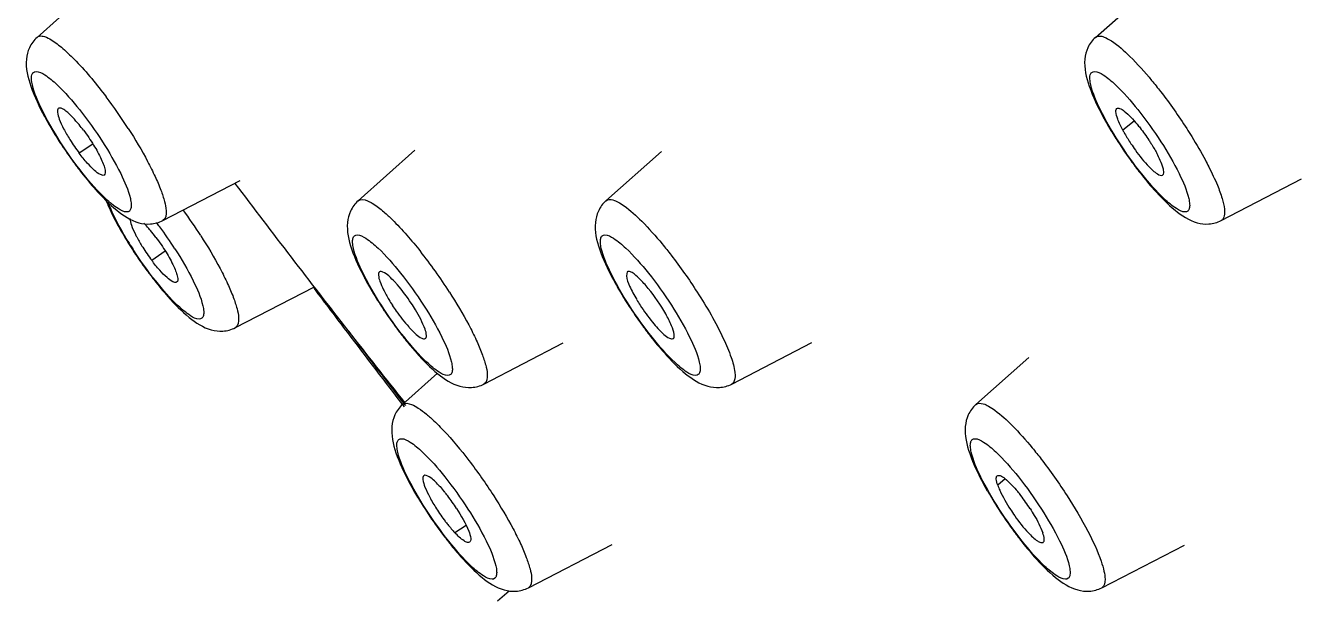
# Model space of a CAD drawing. Extents: x 11391 to 14551, y -233 to 2082.
# Drawn here: x 13450.32 to 13464.51, y 892.63 to 898.96 of the extents above; entities that cross this region are included whole.
import ezdxf

# ---------------------------------------------------------------- set-up
doc = ezdxf.new("R2010")
doc.units = 0
doc.header["$LTSCALE"] = 10
doc.header["$MEASUREMENT"] = 0
doc.layers.get('0').update_dxf_attribs({"linetype": 'CONTINUOUS'})

msp = doc.modelspace()

# ---------------------------------------------------------------- linework, layer by layer
at = {"color": 7, "linetype": 'Continuous'}
for p, q in [((13450.448, 898.825), (13451.104, 899.409)), ((13462.215, 898.825), (13462.813, 899.357)), ((13454.018, 897.01), (13454.649, 897.571)), ((13456.773, 897.01), (13457.389, 897.558)), ((13451.847, 896.791), (13452.706, 897.235)), ((13463.613, 896.791), (13464.505, 897.252)), ((13457.009, 896.22), (13457, 896.175)), ((13452.653, 895.601), (13453.524, 896.052)), ((13455.417, 894.975), (13456.299, 895.431)), ((13458.172, 894.975), (13459.063, 895.436)), ((13460.886, 894.747), (13461.473, 895.27)), ((13454.511, 894.747), (13454.902, 895.095)), ((13455.91, 892.712), (13456.842, 893.194)), ((13462.284, 892.712), (13463.203, 893.187)), ((13455.568, 892.566), (13455.696, 892.679))]:
    msp.add_line(p, q, dxfattribs=at)
at = {"color": 9, "linetype": 'Continuous'}
for p, q in [((13462.646, 897.894), (13462.519, 897.794)), ((13451.068, 897.639), (13450.918, 897.538)), ((13451.874, 896.45), (13451.723, 896.348)), ((13461.21, 893.922), (13461.128, 893.852)), ((13455.218, 893.402), (13455.094, 893.323))]:
    msp.add_line(p, q, dxfattribs=at)
for centre, radius, start, end in [((13446.56, 894.655), 5.831, 32.7812, 36.9948), ((13447.335, 893.444), 5.869, 32.7928, 36.1722), ((13448.446, 894.219), 4.194, 36.6216, 37.4289), ((13448.245, 894.069), 4.445, 32.7897, 36.6204), ((13455.064, 898.765), 4.226, 211.4275, 212.7966), ((13450.224, 892.905), 5.717, 32.7399, 38.3074), ((13587.365, 997.078), 167.678, 217.26153, 217.61527)]:
    msp.add_arc(centre, radius, start, end, dxfattribs=at)
at = {"color": 7, "linetype": 'Continuous'}
for centre, radius, start, end in [((13449.437, 896.642), 1.913, 37.0107, 39.3771), ((13454.602, 900.186), 4.647, 212.7935, 213.4205), ((13454.727, 900.268), 4.796, 213.4192, 216.1396), ((13452.624, 898.823), 2.136, 212.0702, 216.9825), ((13466.309, 900.148), 4.576, 211.7871, 212.7947), ((13466.47, 900.253), 4.768, 212.8006, 216.1477), ((13454.587, 900.166), 4.623, 216.137, 216.9614), ((13466.354, 900.166), 4.623, 216.137, 216.9614), ((13564.648, 982.051), 140.511, 217.14632, 217.98669), ((13454.625, 898.531), 3.736, 208.3532, 210.0414), ((13455.186, 898.857), 4.384, 210.0532, 212.8251), ((13450.314, 895.507), 1.823, 36.9998, 40.0708), ((13455.408, 898.997), 4.647, 212.7935, 213.4205), ((13453.43, 897.632), 2.135, 212.1728, 216.9391), ((13455.532, 899.079), 4.796, 213.4192, 216.1396), ((13455.393, 898.977), 4.623, 216.137, 216.9614), ((13457.07, 897.732), 3.373, 207.9439, 208.3243), ((13457.342, 897.879), 3.682, 208.3381, 209.7215), ((13457.876, 898.185), 4.297, 209.7342, 212.8516), ((13459.825, 897.732), 3.373, 207.9439, 208.3243), ((13459.966, 897.808), 3.534, 208.3254, 208.8584), ((13589.906, 998.967), 170.862, 217.04189, 217.24965), ((13456.076, 896.932), 1.996, 210.722, 212.8055), ((13458.83, 896.931), 1.995, 210.7207, 212.8051), ((13458.198, 898.388), 4.678, 212.7952, 213.753), ((13458.303, 898.457), 4.803, 213.7477, 216.1374), ((13460.953, 898.388), 4.678, 212.7952, 213.753), ((13461.057, 898.457), 4.803, 213.7477, 216.1374), ((13588.037, 997.544), 168.513, 217.24928, 217.60153), ((13564.652, 982.054), 140.516, 217.9867, 218.40337), ((13458.157, 898.351), 4.623, 216.137, 216.9614), ((13457.854, 898.121), 4.243, 216.9378, 219.1818), ((13460.912, 898.351), 4.623, 216.137, 216.9614), ((13457.252, 897.626), 3.464, 219.1371, 221.7431), ((13457.563, 895.469), 3.374, 207.9439, 208.3282), ((13458.003, 895.71), 3.875, 208.373, 210.9152), ((13464.214, 895.619), 3.688, 208.349, 209.7466), ((13464.747, 895.924), 4.301, 209.7585, 212.8504), ((13458.53, 896.022), 4.487, 210.8828, 212.8052), ((13453.545, 892.602), 1.854, 37.5779, 39.4331), ((13453.362, 892.461), 2.084, 32.891, 37.5816), ((13459.862, 892.559), 1.926, 37.6556, 39.334), ((13459.678, 892.416), 2.158, 32.9653, 37.6818), ((13458.766, 896.174), 4.768, 212.8006, 216.1477), ((13456.66, 894.726), 2.104, 212.6671, 217.3241), ((13465.141, 896.174), 4.768, 212.8006, 216.1477), ((13458.65, 896.088), 4.623, 216.137, 216.9614), ((13465.025, 896.088), 4.623, 216.137, 216.9614), ((13458.475, 895.957), 4.405, 216.9594, 217.9864)]:
    msp.add_arc(centre, radius, start, end, dxfattribs=at)
for points, knots in [([(13450.448, 898.825), (13450.413, 898.794), (13450.357, 898.717), (13450.334, 898.627), (13450.33, 898.584)], [0, 0, 0, 0, 0.523602, 1, 1, 1, 1]), ([(13462.215, 898.825), (13462.179, 898.794), (13462.123, 898.717), (13462.101, 898.627), (13462.096, 898.584)], [0, 0, 0, 0, 0.523602, 1, 1, 1, 1]), ([(13450.33, 898.584), (13450.32, 898.482), (13450.375, 898.256), (13450.473, 898.055), (13450.531, 897.947)], [0, 0, 0, 0, 0.453726, 1, 1, 1, 1]), ([(13462.096, 898.584), (13462.087, 898.482), (13462.142, 898.255), (13462.24, 898.054), (13462.298, 897.946)], [0, 0, 0, 0, 0.453592, 1, 1, 1, 1]), ([(13450.915, 897.856), (13450.871, 897.91), (13450.808, 897.977), (13450.73, 898.037), (13450.692, 898.042), (13450.684, 898.035)], [0, 0, 0, 0, 0.689332, 0.892322, 1, 1, 1, 1]), ([(13462.452, 898.034), (13462.46, 898.041), (13462.496, 898.037), (13462.573, 897.978), (13462.634, 897.913), (13462.678, 897.861)], [0, 0, 0, 0, 0.107506, 0.308513, 1, 1, 1, 1]), ([(13450.531, 897.947), (13450.544, 897.924), (13450.596, 897.83), (13450.652, 897.738), (13450.696, 897.67)], [0, 0, 0, 0, 0.241704, 1, 1, 1, 1]), ([(13450.684, 898.035), (13450.674, 898.026), (13450.674, 897.978), (13450.698, 897.906), (13450.746, 897.802), (13450.789, 897.728), (13450.814, 897.689)], [0, 0, 0, 0, 0.11117, 0.323271, 0.629472, 1, 1, 1, 1]), ([(13462.298, 897.946), (13462.308, 897.928), (13462.346, 897.858), (13462.387, 897.789), (13462.419, 897.738)], [0, 0, 0, 0, 0.242964, 1, 1, 1, 1]), ([(13462.441, 898.002), (13462.441, 898.006), (13462.442, 898.017), (13462.446, 898.029), (13462.452, 898.034)], [0, 0, 0, 0, 0.314077, 1, 1, 1, 1]), ([(13462.519, 897.794), (13462.498, 897.834), (13462.466, 897.901), (13462.442, 897.973), (13462.441, 898.002)], [0, 0, 0, 0, 0.605107, 1, 1, 1, 1]), ([(13450.964, 897.794), (13451.004, 897.741), (13451.076, 897.636), (13451.149, 897.506), (13451.189, 897.409), (13451.206, 897.356), (13451.211, 897.304), (13451.194, 897.295)], [0, 0, 0, 0, 0.354572, 0.672156, 0.798593, 0.897544, 1, 1, 1, 1]), ([(13462.519, 897.794), (13462.525, 897.782), (13462.554, 897.731), (13462.584, 897.681), (13462.609, 897.644)], [0, 0, 0, 0, 0.237259, 1, 1, 1, 1]), ([(13462.678, 897.861), (13462.689, 897.847), (13462.735, 897.79), (13462.778, 897.73), (13462.808, 897.684)], [0, 0, 0, 0, 0.240422, 1, 1, 1, 1]), ([(13462.609, 897.644), (13462.625, 897.62), (13462.687, 897.53), (13462.755, 897.445), (13462.811, 897.388)], [0, 0, 0, 0, 0.267682, 1, 1, 1, 1]), ([(13462.808, 897.684), (13462.816, 897.672), (13462.847, 897.624), (13462.876, 897.575), (13462.896, 897.538)], [0, 0, 0, 0, 0.26011, 1, 1, 1, 1]), ([(13451.194, 897.295), (13451.182, 897.289), (13451.137, 897.305), (13451.079, 897.353), (13450.999, 897.434), (13450.946, 897.5), (13450.918, 897.538)], [0, 0, 0, 0, 0.111232, 0.321147, 0.627827, 1, 1, 1, 1]), ([(13462.961, 897.294), (13462.97, 897.3), (13462.978, 897.331), (13462.957, 897.414), (13462.924, 897.485), (13462.896, 897.538)], [0, 0, 0, 0, 0.113209, 0.315377, 1, 1, 1, 1]), ([(13450.893, 897.387), (13450.91, 897.364), (13450.976, 897.279), (13451.044, 897.195), (13451.098, 897.136)], [0, 0, 0, 0, 0.259605, 1, 1, 1, 1]), ([(13462.66, 897.387), (13462.676, 897.364), (13462.742, 897.279), (13462.811, 897.195), (13462.864, 897.136)], [0, 0, 0, 0, 0.259605, 1, 1, 1, 1]), ([(13462.811, 897.388), (13462.839, 897.359), (13462.877, 897.321), (13462.945, 897.284), (13462.961, 897.294)], [0, 0, 0, 0, 0.676142, 1, 1, 1, 1]), ([(13451.098, 897.136), (13451.171, 897.054), (13451.312, 896.907), (13451.489, 896.792), (13451.579, 896.767)], [0, 0, 0, 0, 0.539944, 1, 1, 1, 1]), ([(13462.864, 897.136), (13462.937, 897.054), (13463.079, 896.907), (13463.255, 896.792), (13463.346, 896.767)], [0, 0, 0, 0, 0.539944, 1, 1, 1, 1]), ([(13451.211, 897.023), (13451.219, 897.002), (13451.257, 896.912), (13451.301, 896.824), (13451.337, 896.757)], [0, 0, 0, 0, 0.231773, 1, 1, 1, 1]), ([(13454.018, 897.01), (13453.983, 896.978), (13453.927, 896.902), (13453.904, 896.812), (13453.9, 896.768)], [0, 0, 0, 0, 0.523602, 1, 1, 1, 1]), ([(13456.773, 897.01), (13456.737, 896.978), (13456.682, 896.902), (13456.659, 896.812), (13456.655, 896.768)], [0, 0, 0, 0, 0.523602, 1, 1, 1, 1]), ([(13451.48, 896.815), (13451.481, 896.789), (13451.5, 896.727), (13451.526, 896.668), (13451.543, 896.634)], [0, 0, 0, 0, 0.398896, 1, 1, 1, 1]), ([(13451.579, 896.767), (13451.621, 896.755), (13451.713, 896.744), (13451.805, 896.769), (13451.847, 896.791)], [0, 0, 0, 0, 0.476393, 1, 1, 1, 1]), ([(13451.709, 896.681), (13451.703, 896.688), (13451.679, 896.716), (13451.655, 896.743), (13451.636, 896.762)], [0, 0, 0, 0, 0.265713, 1, 1, 1, 1]), ([(13453.9, 896.768), (13453.89, 896.67), (13453.941, 896.45), (13454.035, 896.256), (13454.091, 896.151)], [0, 0, 0, 0, 0.456059, 1, 1, 1, 1]), ([(13456.655, 896.768), (13456.645, 896.67), (13456.696, 896.45), (13456.79, 896.256), (13456.845, 896.151)], [0, 0, 0, 0, 0.456059, 1, 1, 1, 1]), ([(13463.346, 896.767), (13463.387, 896.755), (13463.48, 896.744), (13463.571, 896.769), (13463.613, 896.791)], [0, 0, 0, 0, 0.476393, 1, 1, 1, 1]), ([(13451.543, 896.634), (13451.549, 896.623), (13451.573, 896.575), (13451.601, 896.529), (13451.623, 896.494)], [0, 0, 0, 0, 0.234594, 1, 1, 1, 1]), ([(13451.77, 896.604), (13451.81, 896.551), (13451.881, 896.446), (13451.955, 896.316), (13451.994, 896.22), (13452.012, 896.166), (13452.017, 896.114), (13452, 896.105)], [0, 0, 0, 0, 0.354511, 0.672064, 0.798504, 0.897475, 1, 1, 1, 1]), ([(13452, 896.105), (13451.987, 896.099), (13451.943, 896.115), (13451.884, 896.163), (13451.805, 896.244), (13451.752, 896.311), (13451.723, 896.348)], [0, 0, 0, 0, 0.11117, 0.321051, 0.627757, 1, 1, 1, 1]), ([(13451.699, 896.197), (13451.716, 896.175), (13451.781, 896.089), (13451.85, 896.006), (13451.904, 895.946)], [0, 0, 0, 0, 0.259605, 1, 1, 1, 1]), ([(13454.254, 896.22), (13454.245, 896.212), (13454.242, 896.17), (13454.262, 896.106), (13454.302, 896.014), (13454.339, 895.948), (13454.36, 895.912)], [0, 0, 0, 0, 0.11201, 0.321035, 0.624829, 1, 1, 1, 1]), ([(13454.358, 896.175), (13454.338, 896.192), (13454.311, 896.216), (13454.265, 896.228), (13454.254, 896.22)], [0, 0, 0, 0, 0.665448, 1, 1, 1, 1]), ([(13457.063, 896.212), (13457.057, 896.215), (13457.042, 896.223), (13457.019, 896.228), (13457.009, 896.22)], [0, 0, 0, 0, 0.348028, 1, 1, 1, 1]), ([(13457.437, 895.753), (13457.381, 895.853), (13457.288, 895.989), (13457.156, 896.138), (13457.093, 896.194), (13457.063, 896.212)], [0, 0, 0, 0, 0.576295, 0.825266, 1, 1, 1, 1]), ([(13454.454, 896.077), (13454.446, 896.087), (13454.415, 896.121), (13454.383, 896.153), (13454.358, 896.175)], [0, 0, 0, 0, 0.278829, 1, 1, 1, 1]), ([(13454.655, 895.8), (13454.64, 895.825), (13454.579, 895.921), (13454.51, 896.013), (13454.454, 896.077)], [0, 0, 0, 0, 0.253644, 1, 1, 1, 1]), ([(13456.872, 896.103), (13456.883, 896.082), (13456.93, 895.998), (13456.981, 895.916), (13457.02, 895.854)], [0, 0, 0, 0, 0.24315, 1, 1, 1, 1]), ([(13457, 896.175), (13457.005, 896.136), (13457.041, 896.045), (13457.085, 895.961), (13457.115, 895.912)], [0, 0, 0, 0, 0.404565, 1, 1, 1, 1]), ([(13451.904, 895.946), (13451.977, 895.864), (13452.118, 895.718), (13452.295, 895.602), (13452.385, 895.577)], [0, 0, 0, 0, 0.539944, 1, 1, 1, 1]), ([(13454.398, 895.85), (13454.412, 895.828), (13454.468, 895.745), (13454.53, 895.665), (13454.58, 895.61)], [0, 0, 0, 0, 0.259212, 1, 1, 1, 1]), ([(13454.764, 895.479), (13454.775, 895.485), (13454.781, 895.529), (13454.745, 895.635), (13454.696, 895.731), (13454.655, 895.8)], [0, 0, 0, 0, 0.105911, 0.312438, 1, 1, 1, 1]), ([(13457.153, 895.85), (13457.195, 895.786), (13457.277, 895.672), (13457.37, 895.567), (13457.418, 895.526)], [0, 0, 0, 0, 0.550881, 1, 1, 1, 1]), ([(13457.531, 895.526), (13457.527, 895.559), (13457.498, 895.638), (13457.461, 895.711), (13457.437, 895.753)], [0, 0, 0, 0, 0.40756, 1, 1, 1, 1]), ([(13452.385, 895.577), (13452.427, 895.565), (13452.519, 895.554), (13452.61, 895.579), (13452.653, 895.601)], [0, 0, 0, 0, 0.476393, 1, 1, 1, 1]), ([(13454.58, 895.61), (13454.587, 895.601), (13454.614, 895.572), (13454.642, 895.545), (13454.663, 895.526)], [0, 0, 0, 0, 0.276574, 1, 1, 1, 1]), ([(13454.663, 895.526), (13454.682, 895.51), (13454.71, 895.487), (13454.753, 895.472), (13454.764, 895.479)], [0, 0, 0, 0, 0.654415, 1, 1, 1, 1]), ([(13457.218, 895.571), (13457.235, 895.549), (13457.3, 895.463), (13457.369, 895.38), (13457.422, 895.32)], [0, 0, 0, 0, 0.259605, 1, 1, 1, 1]), ([(13457.418, 895.526), (13457.437, 895.51), (13457.465, 895.487), (13457.508, 895.472), (13457.519, 895.479)], [0, 0, 0, 0, 0.654681, 1, 1, 1, 1]), ([(13457.519, 895.479), (13457.522, 895.48), (13457.534, 895.493), (13457.533, 895.512), (13457.531, 895.526)], [0, 0, 0, 0, 0.187393, 1, 1, 1, 1]), ([(13454.668, 895.32), (13454.741, 895.238), (13454.882, 895.092), (13455.059, 894.976), (13455.149, 894.951)], [0, 0, 0, 0, 0.539944, 1, 1, 1, 1]), ([(13457.422, 895.32), (13457.496, 895.238), (13457.637, 895.092), (13457.813, 894.976), (13457.904, 894.951)], [0, 0, 0, 0, 0.539944, 1, 1, 1, 1]), ([(13455.149, 894.951), (13455.191, 894.94), (13455.283, 894.928), (13455.374, 894.953), (13455.417, 894.975)], [0, 0, 0, 0, 0.476393, 1, 1, 1, 1]), ([(13457.904, 894.951), (13457.946, 894.94), (13458.038, 894.928), (13458.129, 894.953), (13458.172, 894.975)], [0, 0, 0, 0, 0.476393, 1, 1, 1, 1]), ([(13454.511, 894.747), (13454.475, 894.715), (13454.419, 894.639), (13454.397, 894.549), (13454.393, 894.505)], [0, 0, 0, 0, 0.523602, 1, 1, 1, 1]), ([(13460.886, 894.747), (13460.85, 894.715), (13460.794, 894.639), (13460.772, 894.549), (13460.767, 894.505)], [0, 0, 0, 0, 0.523602, 1, 1, 1, 1]), ([(13454.393, 894.505), (13454.383, 894.407), (13454.434, 894.187), (13454.528, 893.993), (13454.583, 893.888)], [0, 0, 0, 0, 0.456059, 1, 1, 1, 1]), ([(13460.767, 894.505), (13460.758, 894.404), (13460.813, 894.177), (13460.911, 893.976), (13460.969, 893.868)], [0, 0, 0, 0, 0.453692, 1, 1, 1, 1]), ([(13454.747, 893.957), (13454.736, 893.948), (13454.737, 893.896), (13454.764, 893.82), (13454.815, 893.71), (13454.862, 893.632), (13454.889, 893.59)], [0, 0, 0, 0, 0.109276, 0.32258, 0.630307, 1, 1, 1, 1]), ([(13454.912, 893.852), (13454.881, 893.886), (13454.842, 893.928), (13454.763, 893.97), (13454.747, 893.957)], [0, 0, 0, 0, 0.6894, 1, 1, 1, 1]), ([(13461.128, 893.852), (13461.12, 893.874), (13461.11, 893.906), (13461.112, 893.948), (13461.122, 893.956)], [0, 0, 0, 0, 0.649419, 1, 1, 1, 1]), ([(13461.122, 893.956), (13461.13, 893.963), (13461.167, 893.957), (13461.245, 893.899), (13461.308, 893.833), (13461.351, 893.78)], [0, 0, 0, 0, 0.109097, 0.312801, 1, 1, 1, 1]), ([(13454.912, 893.852), (13454.918, 893.847), (13454.94, 893.823), (13454.961, 893.798), (13454.976, 893.779)], [0, 0, 0, 0, 0.23613, 1, 1, 1, 1]), ([(13461.128, 893.852), (13461.135, 893.833), (13461.173, 893.739), (13461.225, 893.651), (13461.269, 893.583)], [0, 0, 0, 0, 0.204013, 1, 1, 1, 1]), ([(13455.112, 893.593), (13455.164, 893.513), (13455.226, 893.401), (13455.272, 893.278), (13455.269, 893.225), (13455.256, 893.217)], [0, 0, 0, 0, 0.686625, 0.89585, 1, 1, 1, 1]), ([(13461.269, 893.583), (13461.284, 893.559), (13461.346, 893.468), (13461.414, 893.381), (13461.469, 893.323)], [0, 0, 0, 0, 0.263908, 1, 1, 1, 1]), ([(13461.489, 893.591), (13461.505, 893.566), (13461.557, 893.48), (13461.605, 893.391), (13461.629, 893.322)], [0, 0, 0, 0, 0.286702, 1, 1, 1, 1]), ([(13454.987, 893.45), (13454.996, 893.438), (13455.03, 893.395), (13455.066, 893.352), (13455.094, 893.323)], [0, 0, 0, 0, 0.266126, 1, 1, 1, 1]), ([(13455.004, 893.245), (13455.017, 893.229), (13455.067, 893.165), (13455.12, 893.103), (13455.16, 893.057)], [0, 0, 0, 0, 0.258232, 1, 1, 1, 1]), ([(13455.256, 893.217), (13455.25, 893.213), (13455.225, 893.214), (13455.168, 893.249), (13455.125, 893.29), (13455.094, 893.323)], [0, 0, 0, 0, 0.122918, 0.326547, 1, 1, 1, 1]), ([(13461.33, 893.308), (13461.347, 893.286), (13461.413, 893.2), (13461.482, 893.117), (13461.535, 893.057)], [0, 0, 0, 0, 0.259605, 1, 1, 1, 1]), ([(13461.469, 893.323), (13461.5, 893.29), (13461.543, 893.248), (13461.6, 893.214), (13461.625, 893.212), (13461.632, 893.216)], [0, 0, 0, 0, 0.6712, 0.875403, 1, 1, 1, 1]), ([(13461.632, 893.216), (13461.643, 893.222), (13461.649, 893.267), (13461.637, 893.299), (13461.629, 893.322)], [0, 0, 0, 0, 0.338294, 1, 1, 1, 1]), ([(13455.16, 893.057), (13455.234, 892.975), (13455.375, 892.829), (13455.551, 892.713), (13455.642, 892.688)], [0, 0, 0, 0, 0.539944, 1, 1, 1, 1]), ([(13461.535, 893.057), (13461.608, 892.975), (13461.75, 892.829), (13461.926, 892.713), (13462.017, 892.688)], [0, 0, 0, 0, 0.539944, 1, 1, 1, 1]), ([(13455.642, 892.688), (13455.684, 892.677), (13455.776, 892.666), (13455.867, 892.69), (13455.91, 892.712)], [0, 0, 0, 0, 0.476393, 1, 1, 1, 1]), ([(13462.017, 892.688), (13462.058, 892.677), (13462.151, 892.666), (13462.242, 892.69), (13462.284, 892.712)], [0, 0, 0, 0, 0.476393, 1, 1, 1, 1])]:
    msp.add_open_spline(points, degree=3, knots=knots, dxfattribs=at)
at = {"color": 9, "linetype": 'Continuous'}
for points, knots in [([(13450.448, 898.825), (13450.456, 898.832), (13450.484, 898.845), (13450.542, 898.833), (13450.584, 898.811), (13450.607, 898.797)], [0, 0, 0, 0, 0.175212, 0.510692, 1, 1, 1, 1]), ([(13450.607, 898.797), (13450.652, 898.769), (13450.749, 898.694), (13450.96, 898.489), (13451.113, 898.301), (13451.217, 898.163)], [0, 0, 0, 0, 0.179271, 0.413158, 1, 1, 1, 1]), ([(13462.215, 898.825), (13462.232, 898.841), (13462.281, 898.842), (13462.339, 898.817), (13462.374, 898.797), (13462.393, 898.785)], [0, 0, 0, 0, 0.367949, 0.64526, 1, 1, 1, 1]), ([(13462.393, 898.785), (13462.467, 898.736), (13462.623, 898.595), (13462.762, 898.44), (13462.839, 898.347)], [0, 0, 0, 0, 0.424882, 1, 1, 1, 1]), ([(13450.396, 898.297), (13450.391, 898.318), (13450.385, 898.355), (13450.386, 898.403), (13450.404, 898.439), (13450.427, 898.446), (13450.437, 898.446)], [0, 0, 0, 0, 0.365131, 0.631135, 0.820486, 1, 1, 1, 1]), ([(13450.437, 898.446), (13450.472, 898.447), (13450.558, 898.398), (13450.627, 898.34), (13450.669, 898.3)], [0, 0, 0, 0, 0.371634, 1, 1, 1, 1]), ([(13462.163, 898.297), (13462.158, 898.318), (13462.152, 898.355), (13462.152, 898.403), (13462.17, 898.439), (13462.193, 898.446), (13462.204, 898.446)], [0, 0, 0, 0, 0.365131, 0.631135, 0.820486, 1, 1, 1, 1]), ([(13462.204, 898.446), (13462.238, 898.447), (13462.324, 898.398), (13462.393, 898.34), (13462.435, 898.3)], [0, 0, 0, 0, 0.371634, 1, 1, 1, 1]), ([(13462.839, 898.347), (13462.873, 898.306), (13463.011, 898.133), (13463.138, 897.953), (13463.229, 897.812)], [0, 0, 0, 0, 0.241234, 1, 1, 1, 1]), ([(13450.706, 897.666), (13450.633, 897.78), (13450.515, 897.983), (13450.419, 898.2), (13450.396, 898.297)], [0, 0, 0, 0, 0.578747, 1, 1, 1, 1]), ([(13450.669, 898.3), (13450.76, 898.215), (13450.938, 898.009), (13451.096, 897.789), (13451.176, 897.666)], [0, 0, 0, 0, 0.460312, 1, 1, 1, 1]), ([(13462.473, 897.666), (13462.399, 897.78), (13462.282, 897.983), (13462.185, 898.2), (13462.163, 898.297)], [0, 0, 0, 0, 0.578747, 1, 1, 1, 1]), ([(13462.435, 898.3), (13462.526, 898.215), (13462.705, 898.009), (13462.863, 897.789), (13462.942, 897.666)], [0, 0, 0, 0, 0.460312, 1, 1, 1, 1]), ([(13451.463, 897.812), (13451.539, 897.693), (13451.644, 897.518), (13451.759, 897.286), (13451.823, 897.139), (13451.865, 897.01), (13451.89, 896.902), (13451.881, 896.808), (13451.847, 896.791)], [0, 0, 0, 0, 0.376857, 0.543155, 0.687785, 0.806871, 0.897775, 1, 1, 1, 1]), ([(13463.229, 897.812), (13463.248, 897.782), (13463.321, 897.667), (13463.389, 897.549), (13463.437, 897.46)], [0, 0, 0, 0, 0.259338, 1, 1, 1, 1]), ([(13451.213, 897.031), (13451.122, 897.117), (13450.943, 897.322), (13450.785, 897.543), (13450.706, 897.666)], [0, 0, 0, 0, 0.460312, 1, 1, 1, 1]), ([(13451.176, 897.666), (13451.249, 897.551), (13451.367, 897.348), (13451.463, 897.131), (13451.486, 897.035)], [0, 0, 0, 0, 0.578747, 1, 1, 1, 1]), ([(13462.979, 897.031), (13462.889, 897.117), (13462.71, 897.322), (13462.552, 897.543), (13462.473, 897.666)], [0, 0, 0, 0, 0.460312, 1, 1, 1, 1]), ([(13462.942, 897.666), (13463.016, 897.551), (13463.133, 897.348), (13463.23, 897.131), (13463.252, 897.035)], [0, 0, 0, 0, 0.578747, 1, 1, 1, 1]), ([(13463.437, 897.46), (13463.45, 897.436), (13463.497, 897.345), (13463.541, 897.251), (13463.57, 897.182)], [0, 0, 0, 0, 0.269168, 1, 1, 1, 1]), ([(13463.57, 897.182), (13463.59, 897.133), (13463.622, 897.044), (13463.655, 896.921), (13463.652, 896.811), (13463.613, 896.791)], [0, 0, 0, 0, 0.385609, 0.679921, 1, 1, 1, 1]), ([(13451.445, 896.886), (13451.41, 896.885), (13451.324, 896.934), (13451.255, 896.992), (13451.213, 897.031)], [0, 0, 0, 0, 0.371634, 1, 1, 1, 1]), ([(13451.458, 896.562), (13451.435, 896.601), (13451.353, 896.74), (13451.279, 896.884), (13451.238, 896.993)], [0, 0, 0, 0, 0.281621, 1, 1, 1, 1]), ([(13451.486, 897.035), (13451.49, 897.014), (13451.497, 896.977), (13451.496, 896.928), (13451.478, 896.892), (13451.455, 896.886), (13451.445, 896.886)], [0, 0, 0, 0, 0.365131, 0.631135, 0.820486, 1, 1, 1, 1]), ([(13454.018, 897.01), (13454.025, 897.016), (13454.066, 897.036), (13454.114, 897.015), (13454.146, 896.999)], [0, 0, 0, 0, 0.190479, 1, 1, 1, 1]), ([(13454.146, 896.999), (13454.158, 896.993), (13454.214, 896.96), (13454.265, 896.92), (13454.304, 896.887)], [0, 0, 0, 0, 0.208818, 1, 1, 1, 1]), ([(13456.773, 897.01), (13456.792, 897.027), (13456.849, 897.025), (13456.913, 896.994), (13456.953, 896.969), (13456.974, 896.953)], [0, 0, 0, 0, 0.35786, 0.638307, 1, 1, 1, 1]), ([(13456.974, 896.953), (13457.045, 896.903), (13457.193, 896.767), (13457.326, 896.618), (13457.398, 896.531)], [0, 0, 0, 0, 0.432507, 1, 1, 1, 1]), ([(13463.211, 896.886), (13463.177, 896.885), (13463.09, 896.934), (13463.022, 896.992), (13462.979, 897.031)], [0, 0, 0, 0, 0.371634, 1, 1, 1, 1]), ([(13463.252, 897.035), (13463.257, 897.014), (13463.263, 896.977), (13463.262, 896.928), (13463.245, 896.892), (13463.222, 896.886), (13463.211, 896.886)], [0, 0, 0, 0, 0.365131, 0.631135, 0.820486, 1, 1, 1, 1]), ([(13454.304, 896.887), (13454.336, 896.859), (13454.482, 896.723), (13454.612, 896.572), (13454.71, 896.448)], [0, 0, 0, 0, 0.211154, 1, 1, 1, 1]), ([(13452.268, 896.622), (13452.345, 896.503), (13452.45, 896.328), (13452.565, 896.097), (13452.629, 895.949), (13452.671, 895.82), (13452.696, 895.712), (13452.687, 895.619), (13452.653, 895.601)], [0, 0, 0, 0, 0.376857, 0.543155, 0.687785, 0.806871, 0.897775, 1, 1, 1, 1]), ([(13453.966, 896.481), (13453.961, 896.502), (13453.955, 896.539), (13453.956, 896.588), (13453.973, 896.624), (13453.997, 896.63), (13454.007, 896.631)], [0, 0, 0, 0, 0.365131, 0.631135, 0.820486, 1, 1, 1, 1]), ([(13454.007, 896.631), (13454.041, 896.631), (13454.128, 896.583), (13454.196, 896.524), (13454.239, 896.485)], [0, 0, 0, 0, 0.371634, 1, 1, 1, 1]), ([(13456.721, 896.481), (13456.716, 896.502), (13456.71, 896.539), (13456.71, 896.588), (13456.728, 896.624), (13456.751, 896.63), (13456.762, 896.631)], [0, 0, 0, 0, 0.365131, 0.631135, 0.820486, 1, 1, 1, 1]), ([(13456.762, 896.631), (13456.796, 896.631), (13456.883, 896.583), (13456.951, 896.524), (13456.993, 896.485)], [0, 0, 0, 0, 0.371634, 1, 1, 1, 1]), ([(13454.276, 895.85), (13454.202, 895.965), (13454.085, 896.168), (13453.988, 896.385), (13453.966, 896.481)], [0, 0, 0, 0, 0.578747, 1, 1, 1, 1]), ([(13454.239, 896.485), (13454.33, 896.399), (13454.508, 896.194), (13454.666, 895.973), (13454.745, 895.85)], [0, 0, 0, 0, 0.460312, 1, 1, 1, 1]), ([(13457.031, 895.85), (13456.957, 895.965), (13456.84, 896.168), (13456.743, 896.385), (13456.721, 896.481)], [0, 0, 0, 0, 0.578747, 1, 1, 1, 1]), ([(13456.993, 896.485), (13457.084, 896.399), (13457.263, 896.194), (13457.421, 895.973), (13457.5, 895.85)], [0, 0, 0, 0, 0.460312, 1, 1, 1, 1]), ([(13457.398, 896.531), (13457.432, 896.49), (13457.569, 896.317), (13457.697, 896.137), (13457.787, 895.996)], [0, 0, 0, 0, 0.241281, 1, 1, 1, 1]), ([(13452.019, 895.842), (13451.928, 895.927), (13451.749, 896.133), (13451.591, 896.353), (13451.512, 896.476)], [0, 0, 0, 0, 0.460312, 1, 1, 1, 1]), ([(13451.981, 896.476), (13452.055, 896.362), (13452.173, 896.159), (13452.269, 895.942), (13452.291, 895.845)], [0, 0, 0, 0, 0.578747, 1, 1, 1, 1]), ([(13455.032, 895.996), (13455.109, 895.877), (13455.214, 895.702), (13455.329, 895.471), (13455.393, 895.323), (13455.435, 895.194), (13455.46, 895.086), (13455.451, 894.993), (13455.417, 894.975)], [0, 0, 0, 0, 0.376852, 0.543141, 0.687778, 0.806865, 0.897772, 1, 1, 1, 1]), ([(13457.787, 895.996), (13457.894, 895.831), (13458.032, 895.594), (13458.162, 895.29), (13458.199, 895.162), (13458.206, 895.106)], [0, 0, 0, 0, 0.596653, 0.829623, 1, 1, 1, 1]), ([(13452.25, 895.696), (13452.216, 895.696), (13452.13, 895.744), (13452.061, 895.802), (13452.019, 895.842)], [0, 0, 0, 0, 0.371634, 1, 1, 1, 1]), ([(13452.291, 895.845), (13452.296, 895.824), (13452.302, 895.787), (13452.302, 895.739), (13452.284, 895.703), (13452.261, 895.696), (13452.25, 895.696)], [0, 0, 0, 0, 0.365131, 0.631135, 0.820486, 1, 1, 1, 1]), ([(13454.783, 895.216), (13454.692, 895.301), (13454.513, 895.507), (13454.355, 895.727), (13454.276, 895.85)], [0, 0, 0, 0, 0.460312, 1, 1, 1, 1]), ([(13454.745, 895.85), (13454.819, 895.736), (13454.937, 895.533), (13455.033, 895.316), (13455.055, 895.219)], [0, 0, 0, 0, 0.578747, 1, 1, 1, 1]), ([(13457.538, 895.216), (13457.447, 895.301), (13457.268, 895.507), (13457.11, 895.727), (13457.031, 895.85)], [0, 0, 0, 0, 0.460312, 1, 1, 1, 1]), ([(13457.5, 895.85), (13457.574, 895.736), (13457.691, 895.533), (13457.788, 895.316), (13457.81, 895.219)], [0, 0, 0, 0, 0.578747, 1, 1, 1, 1]), ([(13455.014, 895.07), (13454.98, 895.07), (13454.894, 895.118), (13454.825, 895.176), (13454.783, 895.216)], [0, 0, 0, 0, 0.371634, 1, 1, 1, 1]), ([(13455.055, 895.219), (13455.06, 895.198), (13455.066, 895.162), (13455.066, 895.113), (13455.048, 895.077), (13455.025, 895.07), (13455.014, 895.07)], [0, 0, 0, 0, 0.365131, 0.631135, 0.820486, 1, 1, 1, 1]), ([(13457.769, 895.07), (13457.735, 895.07), (13457.649, 895.118), (13457.58, 895.176), (13457.538, 895.216)], [0, 0, 0, 0, 0.371634, 1, 1, 1, 1]), ([(13457.81, 895.219), (13457.815, 895.198), (13457.821, 895.162), (13457.821, 895.113), (13457.803, 895.077), (13457.78, 895.07), (13457.769, 895.07)], [0, 0, 0, 0, 0.365131, 0.631135, 0.820486, 1, 1, 1, 1]), ([(13458.206, 895.106), (13458.208, 895.09), (13458.212, 895.046), (13458.199, 894.989), (13458.172, 894.975)], [0, 0, 0, 0, 0.343028, 1, 1, 1, 1]), ([(13454.511, 894.747), (13454.536, 894.769), (13454.613, 894.754), (13454.694, 894.704), (13454.748, 894.664), (13454.777, 894.64)], [0, 0, 0, 0, 0.336696, 0.624209, 1, 1, 1, 1]), ([(13454.777, 894.64), (13454.792, 894.628), (13454.858, 894.571), (13454.92, 894.509), (13454.966, 894.46)], [0, 0, 0, 0, 0.224314, 1, 1, 1, 1]), ([(13460.886, 894.747), (13460.906, 894.765), (13460.966, 894.761), (13461.032, 894.727), (13461.074, 894.7), (13461.097, 894.683)], [0, 0, 0, 0, 0.353998, 0.635673, 1, 1, 1, 1]), ([(13461.097, 894.683), (13461.166, 894.633), (13461.311, 894.499), (13461.441, 894.352), (13461.512, 894.266)], [0, 0, 0, 0, 0.43551, 1, 1, 1, 1]), ([(13454.459, 894.218), (13454.454, 894.239), (13454.448, 894.276), (13454.448, 894.325), (13454.466, 894.361), (13454.489, 894.368), (13454.5, 894.368)], [0, 0, 0, 0, 0.365131, 0.631135, 0.820486, 1, 1, 1, 1]), ([(13454.5, 894.368), (13454.534, 894.368), (13454.62, 894.32), (13454.689, 894.262), (13454.731, 894.222)], [0, 0, 0, 0, 0.371634, 1, 1, 1, 1]), ([(13454.966, 894.46), (13455.066, 894.355), (13455.262, 894.119), (13455.438, 893.868), (13455.525, 893.733)], [0, 0, 0, 0, 0.475784, 1, 1, 1, 1]), ([(13460.834, 894.218), (13460.829, 894.239), (13460.823, 894.276), (13460.823, 894.325), (13460.841, 894.361), (13460.864, 894.368), (13460.875, 894.368)], [0, 0, 0, 0, 0.365131, 0.631135, 0.820486, 1, 1, 1, 1]), ([(13460.875, 894.368), (13460.909, 894.368), (13460.995, 894.32), (13461.064, 894.262), (13461.106, 894.222)], [0, 0, 0, 0, 0.371634, 1, 1, 1, 1]), ([(13454.769, 893.587), (13454.695, 893.702), (13454.578, 893.905), (13454.481, 894.122), (13454.459, 894.218)], [0, 0, 0, 0, 0.578747, 1, 1, 1, 1]), ([(13454.731, 894.222), (13454.822, 894.136), (13455.001, 893.931), (13455.159, 893.71), (13455.238, 893.587)], [0, 0, 0, 0, 0.460312, 1, 1, 1, 1]), ([(13461.144, 893.587), (13461.07, 893.702), (13460.953, 893.905), (13460.856, 894.122), (13460.834, 894.218)], [0, 0, 0, 0, 0.578747, 1, 1, 1, 1]), ([(13461.106, 894.222), (13461.197, 894.136), (13461.376, 893.931), (13461.534, 893.71), (13461.613, 893.587)], [0, 0, 0, 0, 0.460312, 1, 1, 1, 1]), ([(13461.512, 894.266), (13461.546, 894.225), (13461.683, 894.054), (13461.81, 893.874), (13461.9, 893.733)], [0, 0, 0, 0, 0.241351, 1, 1, 1, 1]), ([(13455.525, 893.733), (13455.602, 893.614), (13455.706, 893.439), (13455.822, 893.208), (13455.886, 893.06), (13455.928, 892.931), (13455.952, 892.823), (13455.944, 892.73), (13455.91, 892.712)], [0, 0, 0, 0, 0.376851, 0.543137, 0.687779, 0.806861, 0.897769, 1, 1, 1, 1]), ([(13461.9, 893.733), (13461.982, 893.606), (13462.121, 893.37), (13462.238, 893.122), (13462.278, 893.007)], [0, 0, 0, 0, 0.555338, 1, 1, 1, 1]), ([(13455.275, 892.953), (13455.185, 893.038), (13455.006, 893.244), (13454.848, 893.464), (13454.769, 893.587)], [0, 0, 0, 0, 0.460312, 1, 1, 1, 1]), ([(13455.238, 893.587), (13455.312, 893.473), (13455.429, 893.27), (13455.526, 893.053), (13455.548, 892.956)], [0, 0, 0, 0, 0.578747, 1, 1, 1, 1]), ([(13461.65, 892.953), (13461.559, 893.038), (13461.381, 893.244), (13461.223, 893.464), (13461.144, 893.587)], [0, 0, 0, 0, 0.460312, 1, 1, 1, 1]), ([(13461.613, 893.587), (13461.687, 893.473), (13461.804, 893.27), (13461.901, 893.053), (13461.923, 892.956)], [0, 0, 0, 0, 0.578747, 1, 1, 1, 1]), ([(13455.507, 892.807), (13455.473, 892.807), (13455.386, 892.855), (13455.318, 892.913), (13455.275, 892.953)], [0, 0, 0, 0, 0.371634, 1, 1, 1, 1]), ([(13455.548, 892.956), (13455.553, 892.935), (13455.559, 892.899), (13455.558, 892.85), (13455.541, 892.814), (13455.518, 892.807), (13455.507, 892.807)], [0, 0, 0, 0, 0.365131, 0.631135, 0.820486, 1, 1, 1, 1]), ([(13461.882, 892.807), (13461.848, 892.807), (13461.761, 892.855), (13461.693, 892.913), (13461.65, 892.953)], [0, 0, 0, 0, 0.371634, 1, 1, 1, 1]), ([(13461.923, 892.956), (13461.928, 892.935), (13461.934, 892.899), (13461.933, 892.85), (13461.916, 892.814), (13461.893, 892.807), (13461.882, 892.807)], [0, 0, 0, 0, 0.365131, 0.631135, 0.820486, 1, 1, 1, 1]), ([(13462.278, 893.007), (13462.29, 892.97), (13462.309, 892.903), (13462.328, 892.808), (13462.315, 892.728), (13462.284, 892.712)], [0, 0, 0, 0, 0.376236, 0.664912, 1, 1, 1, 1])]:
    msp.add_open_spline(points, degree=3, knots=knots, dxfattribs=at)

doc.saveas('drawing.dxf')
